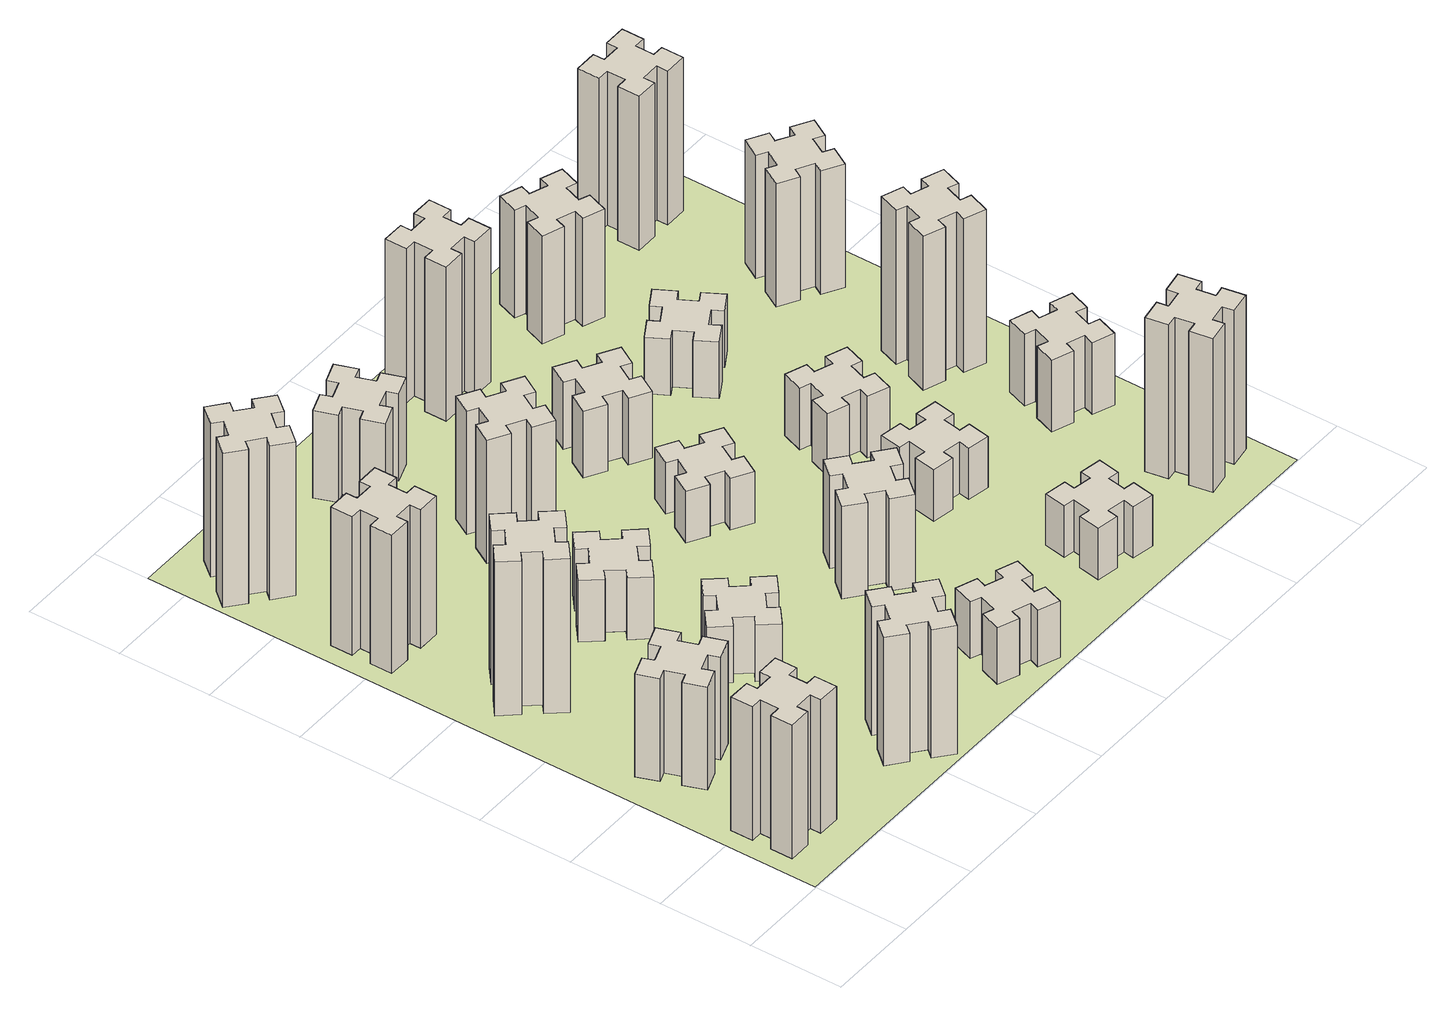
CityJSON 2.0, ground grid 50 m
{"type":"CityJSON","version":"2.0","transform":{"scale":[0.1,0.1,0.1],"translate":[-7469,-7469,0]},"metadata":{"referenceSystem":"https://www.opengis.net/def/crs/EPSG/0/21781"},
"CityObjects":{
"building1":{"type":"Building","attributes":{"class":"1000","function":"1000","usage":"1000","yearOfConstruction":2016,"roofType":"1000","measuredHeight":78,"storeysAboveGround":30,"storeysBelowGround":0},"geometry":[{"type":"Solid","lod":"1","boundaries":[[[[0,1,2,3,4,5,6,7,8,9,10,11,12,13,14,15,16,17,18,19]],[[17,16,20,21]],[[16,15,22,20]],[[15,14,23,22]],[[14,13,24,23]],[[13,12,25,24]],[[12,11,26,25]],[[11,10,27,26]],[[10,9,28,27]],[[9,8,29,28]],[[8,7,30,29]],[[7,6,31,30]],[[6,5,32,31]],[[5,4,33,32]],[[4,3,34,33]],[[3,2,35,34]],[[2,1,36,35]],[[1,0,37,36]],[[0,19,38,37]],[[19,18,39,38]],[[18,17,21,39]],[[24,25,26,27,28,29,30,31,32,33,34,35,36,37,38,39,21,20,22,23]]]]}]},
"building2":{"type":"Building","attributes":{"class":"1000","function":"1000","usage":"1000","yearOfConstruction":2016,"roofType":"1000","measuredHeight":60,"storeysAboveGround":30,"storeysBelowGround":0},"geometry":[{"type":"Solid","lod":"1","boundaries":[[[[40,41,42,43,44,45,46,47,48,49,50,51,52,53,54,55,56,57,58,59]],[[57,56,60,61]],[[56,55,62,60]],[[55,54,63,62]],[[54,53,64,63]],[[53,52,65,64]],[[52,51,66,65]],[[51,50,67,66]],[[50,49,68,67]],[[49,48,69,68]],[[48,47,70,69]],[[47,46,71,70]],[[46,45,72,71]],[[45,44,73,72]],[[44,43,74,73]],[[43,42,75,74]],[[42,41,76,75]],[[41,40,77,76]],[[40,59,78,77]],[[59,58,79,78]],[[58,57,61,79]],[[64,65,66,67,68,69,70,71,72,73,74,75,76,77,78,79,61,60,62,63]]]]}]},
"building3":{"type":"Building","attributes":{"class":"1000","function":"1000","usage":"1000","yearOfConstruction":2016,"roofType":"1000","measuredHeight":90,"storeysAboveGround":30,"storeysBelowGround":0},"geometry":[{"type":"Solid","lod":"1","boundaries":[[[[80,81,82,83,84,85,86,87,88,89,90,91,92,93,94,95,96,97,98,99]],[[97,96,100,101]],[[96,95,102,100]],[[95,94,103,102]],[[94,93,104,103]],[[93,92,105,104]],[[92,91,106,105]],[[91,90,107,106]],[[90,89,108,107]],[[89,88,109,108]],[[88,87,110,109]],[[87,86,111,110]],[[86,85,112,111]],[[85,84,113,112]],[[84,83,114,113]],[[83,82,115,114]],[[82,81,116,115]],[[81,80,117,116]],[[80,99,118,117]],[[99,98,119,118]],[[98,97,101,119]],[[104,105,106,107,108,109,110,111,112,113,114,115,116,117,118,119,101,100,102,103]]]]}]},
"building4":{"type":"Building","attributes":{"class":"1000","function":"1000","usage":"1000","yearOfConstruction":2016,"roofType":"1000","measuredHeight":81,"storeysAboveGround":30,"storeysBelowGround":0},"geometry":[{"type":"Solid","lod":"1","boundaries":[[[[120,121,122,123,124,125,126,127,128,129,130,131,132,133,134,135,136,137,138,139]],[[137,136,140,141]],[[136,135,142,140]],[[135,134,143,142]],[[134,133,144,143]],[[133,132,145,144]],[[132,131,146,145]],[[131,130,147,146]],[[130,129,148,147]],[[129,128,149,148]],[[128,127,150,149]],[[127,126,151,150]],[[126,125,152,151]],[[125,124,153,152]],[[124,123,154,153]],[[123,122,155,154]],[[122,121,156,155]],[[121,120,157,156]],[[120,139,158,157]],[[139,138,159,158]],[[138,137,141,159]],[[144,145,146,147,148,149,150,151,152,153,154,155,156,157,158,159,141,140,142,143]]]]}]},
"building5":{"type":"Building","attributes":{"class":"1000","function":"1000","usage":"1000","yearOfConstruction":2016,"roofType":"1000","measuredHeight":75,"storeysAboveGround":30,"storeysBelowGround":0},"geometry":[{"type":"Solid","lod":"1","boundaries":[[[[160,161,162,163,164,165,166,167,168,169,170,171,172,173,174,175,176,177,178,179]],[[177,176,180,181]],[[176,175,182,180]],[[175,174,183,182]],[[174,173,184,183]],[[173,172,185,184]],[[172,171,186,185]],[[171,170,187,186]],[[170,169,188,187]],[[169,168,189,188]],[[168,167,190,189]],[[167,166,191,190]],[[166,165,192,191]],[[165,164,193,192]],[[164,163,194,193]],[[163,162,195,194]],[[162,161,196,195]],[[161,160,197,196]],[[160,179,198,197]],[[179,178,199,198]],[[178,177,181,199]],[[184,185,186,187,188,189,190,191,192,193,194,195,196,197,198,199,181,180,182,183]]]]}]},
"building6":{"type":"Building","attributes":{"class":"1000","function":"1000","usage":"1000","yearOfConstruction":2016,"roofType":"1000","measuredHeight":90,"storeysAboveGround":30,"storeysBelowGround":0},"geometry":[{"type":"Solid","lod":"1","boundaries":[[[[200,201,202,203,204,205,206,207,208,209,210,211,212,213,214,215,216,217,218,219]],[[217,216,220,221]],[[216,215,222,220]],[[215,214,223,222]],[[214,213,224,223]],[[213,212,225,224]],[[212,211,226,225]],[[211,210,227,226]],[[210,209,228,227]],[[209,208,229,228]],[[208,207,230,229]],[[207,206,231,230]],[[206,205,232,231]],[[205,204,233,232]],[[204,203,234,233]],[[203,202,235,234]],[[202,201,236,235]],[[201,200,237,236]],[[200,219,238,237]],[[219,218,239,238]],[[218,217,221,239]],[[224,225,226,227,228,229,230,231,232,233,234,235,236,237,238,239,221,220,222,223]]]]}]},
"building7":{"type":"Building","attributes":{"class":"1000","function":"1000","usage":"1000","yearOfConstruction":2016,"roofType":"1000","measuredHeight":33,"storeysAboveGround":30,"storeysBelowGround":0},"geometry":[{"type":"Solid","lod":"1","boundaries":[[[[240,241,242,243,244,245,246,247,248,249,250,251,252,253,254,255,256,257,258,259]],[[257,256,260,261]],[[256,255,262,260]],[[255,254,263,262]],[[254,253,264,263]],[[253,252,265,264]],[[252,251,266,265]],[[251,250,267,266]],[[250,249,268,267]],[[249,248,269,268]],[[248,247,270,269]],[[247,246,271,270]],[[246,245,272,271]],[[245,244,273,272]],[[244,243,274,273]],[[243,242,275,274]],[[242,241,276,275]],[[241,240,277,276]],[[240,259,278,277]],[[259,258,279,278]],[[258,257,261,279]],[[264,265,266,267,268,269,270,271,272,273,274,275,276,277,278,279,261,260,262,263]]]]}]},
"building8":{"type":"Building","attributes":{"class":"1000","function":"1000","usage":"1000","yearOfConstruction":2016,"roofType":"1000","measuredHeight":36,"storeysAboveGround":30,"storeysBelowGround":0},"geometry":[{"type":"Solid","lod":"1","boundaries":[[[[280,281,282,283,284,285,286,287,288,289,290,291,292,293,294,295,296,297,298,299]],[[297,296,300,301]],[[296,295,302,300]],[[295,294,303,302]],[[294,293,304,303]],[[293,292,305,304]],[[292,291,306,305]],[[291,290,307,306]],[[290,289,308,307]],[[289,288,309,308]],[[288,287,310,309]],[[287,286,311,310]],[[286,285,312,311]],[[285,284,313,312]],[[284,283,314,313]],[[283,282,315,314]],[[282,281,316,315]],[[281,280,317,316]],[[280,299,318,317]],[[299,298,319,318]],[[298,297,301,319]],[[304,305,306,307,308,309,310,311,312,313,314,315,316,317,318,319,301,300,302,303]]]]}]},
"building9":{"type":"Building","attributes":{"class":"1000","function":"1000","usage":"1000","yearOfConstruction":2016,"roofType":"1000","measuredHeight":33,"storeysAboveGround":30,"storeysBelowGround":0},"geometry":[{"type":"Solid","lod":"1","boundaries":[[[[320,321,322,323,324,325,326,327,328,329,330,331,332,333,334,335,336,337,338,339]],[[337,336,340,341]],[[336,335,342,340]],[[335,334,343,342]],[[334,333,344,343]],[[333,332,345,344]],[[332,331,346,345]],[[331,330,347,346]],[[330,329,348,347]],[[329,328,349,348]],[[328,327,350,349]],[[327,326,351,350]],[[326,325,352,351]],[[325,324,353,352]],[[324,323,354,353]],[[323,322,355,354]],[[322,321,356,355]],[[321,320,357,356]],[[320,339,358,357]],[[339,338,359,358]],[[338,337,341,359]],[[344,345,346,347,348,349,350,351,352,353,354,355,356,357,358,359,341,340,342,343]]]]}]},
"building10":{"type":"Building","attributes":{"class":"1000","function":"1000","usage":"1000","yearOfConstruction":2016,"roofType":"1000","measuredHeight":72,"storeysAboveGround":30,"storeysBelowGround":0},"geometry":[{"type":"Solid","lod":"1","boundaries":[[[[360,361,362,363,364,365,366,367,368,369,370,371,372,373,374,375,376,377,378,379]],[[377,376,380,381]],[[376,375,382,380]],[[375,374,383,382]],[[374,373,384,383]],[[373,372,385,384]],[[372,371,386,385]],[[371,370,387,386]],[[370,369,388,387]],[[369,368,389,388]],[[368,367,390,389]],[[367,366,391,390]],[[366,365,392,391]],[[365,364,393,392]],[[364,363,394,393]],[[363,362,395,394]],[[362,361,396,395]],[[361,360,397,396]],[[360,379,398,397]],[[379,378,399,398]],[[378,377,381,399]],[[384,385,386,387,388,389,390,391,392,393,394,395,396,397,398,399,381,380,382,383]]]]}]},
"building11":{"type":"Building","attributes":{"class":"1000","function":"1000","usage":"1000","yearOfConstruction":2016,"roofType":"1000","measuredHeight":51,"storeysAboveGround":30,"storeysBelowGround":0},"geometry":[{"type":"Solid","lod":"1","boundaries":[[[[400,401,402,403,404,405,406,407,408,409,410,411,412,413,414,415,416,417,418,419]],[[417,416,420,421]],[[416,415,422,420]],[[415,414,423,422]],[[414,413,424,423]],[[413,412,425,424]],[[412,411,426,425]],[[411,410,427,426]],[[410,409,428,427]],[[409,408,429,428]],[[408,407,430,429]],[[407,406,431,430]],[[406,405,432,431]],[[405,404,433,432]],[[404,403,434,433]],[[403,402,435,434]],[[402,401,436,435]],[[401,400,437,436]],[[400,419,438,437]],[[419,418,439,438]],[[418,417,421,439]],[[424,425,426,427,428,429,430,431,432,433,434,435,436,437,438,439,421,420,422,423]]]]}]},
"building12":{"type":"Building","attributes":{"class":"1000","function":"1000","usage":"1000","yearOfConstruction":2016,"roofType":"1000","measuredHeight":54,"storeysAboveGround":30,"storeysBelowGround":0},"geometry":[{"type":"Solid","lod":"1","boundaries":[[[[440,441,442,443,444,445,446,447,448,449,450,451,452,453,454,455,456,457,458,459]],[[457,456,460,461]],[[456,455,462,460]],[[455,454,463,462]],[[454,453,464,463]],[[453,452,465,464]],[[452,451,466,465]],[[451,450,467,466]],[[450,449,468,467]],[[449,448,469,468]],[[448,447,470,469]],[[447,446,471,470]],[[446,445,472,471]],[[445,444,473,472]],[[444,443,474,473]],[[443,442,475,474]],[[442,441,476,475]],[[441,440,477,476]],[[440,459,478,477]],[[459,458,479,478]],[[458,457,461,479]],[[464,465,466,467,468,469,470,471,472,473,474,475,476,477,478,479,461,460,462,463]]]]}]},
"building13":{"type":"Building","attributes":{"class":"1000","function":"1000","usage":"1000","yearOfConstruction":2016,"roofType":"1000","measuredHeight":30,"storeysAboveGround":30,"storeysBelowGround":0},"geometry":[{"type":"Solid","lod":"1","boundaries":[[[[480,481,482,483,484,485,486,487,488,489,490,491,492,493,494,495,496,497,498,499]],[[497,496,500,501]],[[496,495,502,500]],[[495,494,503,502]],[[494,493,504,503]],[[493,492,505,504]],[[492,491,506,505]],[[491,490,507,506]],[[490,489,508,507]],[[489,488,509,508]],[[488,487,510,509]],[[487,486,511,510]],[[486,485,512,511]],[[485,484,513,512]],[[484,483,514,513]],[[483,482,515,514]],[[482,481,516,515]],[[481,480,517,516]],[[480,499,518,517]],[[499,498,519,518]],[[498,497,501,519]],[[504,505,506,507,508,509,510,511,512,513,514,515,516,517,518,519,501,500,502,503]]]]}]},
"building14":{"type":"Building","attributes":{"class":"1000","function":"1000","usage":"1000","yearOfConstruction":2016,"roofType":"1000","measuredHeight":39,"storeysAboveGround":30,"storeysBelowGround":0},"geometry":[{"type":"Solid","lod":"1","boundaries":[[[[520,521,522,523,524,525,526,527,528,529,530,531,532,533,534,535,536,537,538,539]],[[537,536,540,541]],[[536,535,542,540]],[[535,534,543,542]],[[534,533,544,543]],[[533,532,545,544]],[[532,531,546,545]],[[531,530,547,546]],[[530,529,548,547]],[[529,528,549,548]],[[528,527,550,549]],[[527,526,551,550]],[[526,525,552,551]],[[525,524,553,552]],[[524,523,554,553]],[[523,522,555,554]],[[522,521,556,555]],[[521,520,557,556]],[[520,539,558,557]],[[539,538,559,558]],[[538,537,541,559]],[[544,545,546,547,548,549,550,551,552,553,554,555,556,557,558,559,541,540,542,543]]]]}]},
"building15":{"type":"Building","attributes":{"class":"1000","function":"1000","usage":"1000","yearOfConstruction":2016,"roofType":"1000","measuredHeight":30,"storeysAboveGround":30,"storeysBelowGround":0},"geometry":[{"type":"Solid","lod":"1","boundaries":[[[[560,561,562,563,564,565,566,567,568,569,570,571,572,573,574,575,576,577,578,579]],[[577,576,580,581]],[[576,575,582,580]],[[575,574,583,582]],[[574,573,584,583]],[[573,572,585,584]],[[572,571,586,585]],[[571,570,587,586]],[[570,569,588,587]],[[569,568,589,588]],[[568,567,590,589]],[[567,566,591,590]],[[566,565,592,591]],[[565,564,593,592]],[[564,563,594,593]],[[563,562,595,594]],[[562,561,596,595]],[[561,560,597,596]],[[560,579,598,597]],[[579,578,599,598]],[[578,577,581,599]],[[584,585,586,587,588,589,590,591,592,593,594,595,596,597,598,599,581,580,582,583]]]]}]},
"building16":{"type":"Building","attributes":{"class":"1000","function":"1000","usage":"1000","yearOfConstruction":2016,"roofType":"1000","measuredHeight":90,"storeysAboveGround":30,"storeysBelowGround":0},"geometry":[{"type":"Solid","lod":"1","boundaries":[[[[600,601,602,603,604,605,606,607,608,609,610,611,612,613,614,615,616,617,618,619]],[[617,616,620,621]],[[616,615,622,620]],[[615,614,623,622]],[[614,613,624,623]],[[613,612,625,624]],[[612,611,626,625]],[[611,610,627,626]],[[610,609,628,627]],[[609,608,629,628]],[[608,607,630,629]],[[607,606,631,630]],[[606,605,632,631]],[[605,604,633,632]],[[604,603,634,633]],[[603,602,635,634]],[[602,601,636,635]],[[601,600,637,636]],[[600,619,638,637]],[[619,618,639,638]],[[618,617,621,639]],[[624,625,626,627,628,629,630,631,632,633,634,635,636,637,638,639,621,620,622,623]]]]}]},
"building17":{"type":"Building","attributes":{"class":"1000","function":"1000","usage":"1000","yearOfConstruction":2016,"roofType":"1000","measuredHeight":30,"storeysAboveGround":30,"storeysBelowGround":0},"geometry":[{"type":"Solid","lod":"1","boundaries":[[[[640,641,642,643,644,645,646,647,648,649,650,651,652,653,654,655,656,657,658,659]],[[657,656,660,661]],[[656,655,662,660]],[[655,654,663,662]],[[654,653,664,663]],[[653,652,665,664]],[[652,651,666,665]],[[651,650,667,666]],[[650,649,668,667]],[[649,648,669,668]],[[648,647,670,669]],[[647,646,671,670]],[[646,645,672,671]],[[645,644,673,672]],[[644,643,674,673]],[[643,642,675,674]],[[642,641,676,675]],[[641,640,677,676]],[[640,659,678,677]],[[659,658,679,678]],[[658,657,661,679]],[[664,665,666,667,668,669,670,671,672,673,674,675,676,677,678,679,661,660,662,663]]]]}]},
"building18":{"type":"Building","attributes":{"class":"1000","function":"1000","usage":"1000","yearOfConstruction":2016,"roofType":"1000","measuredHeight":36,"storeysAboveGround":30,"storeysBelowGround":0},"geometry":[{"type":"Solid","lod":"1","boundaries":[[[[680,681,682,683,684,685,686,687,688,689,690,691,692,693,694,695,696,697,698,699]],[[697,696,700,701]],[[696,695,702,700]],[[695,694,703,702]],[[694,693,704,703]],[[693,692,705,704]],[[692,691,706,705]],[[691,690,707,706]],[[690,689,708,707]],[[689,688,709,708]],[[688,687,710,709]],[[687,686,711,710]],[[686,685,712,711]],[[685,684,713,712]],[[684,683,714,713]],[[683,682,715,714]],[[682,681,716,715]],[[681,680,717,716]],[[680,699,718,717]],[[699,698,719,718]],[[698,697,701,719]],[[704,705,706,707,708,709,710,711,712,713,714,715,716,717,718,719,701,700,702,703]]]]}]},
"building19":{"type":"Building","attributes":{"class":"1000","function":"1000","usage":"1000","yearOfConstruction":2016,"roofType":"1000","measuredHeight":33,"storeysAboveGround":30,"storeysBelowGround":0},"geometry":[{"type":"Solid","lod":"1","boundaries":[[[[720,721,722,723,724,725,726,727,728,729,730,731,732,733,734,735,736,737,738,739]],[[737,736,740,741]],[[736,735,742,740]],[[735,734,743,742]],[[734,733,744,743]],[[733,732,745,744]],[[732,731,746,745]],[[731,730,747,746]],[[730,729,748,747]],[[729,728,749,748]],[[728,727,750,749]],[[727,726,751,750]],[[726,725,752,751]],[[725,724,753,752]],[[724,723,754,753]],[[723,722,755,754]],[[722,721,756,755]],[[721,720,757,756]],[[720,739,758,757]],[[739,738,759,758]],[[738,737,741,759]],[[744,745,746,747,748,749,750,751,752,753,754,755,756,757,758,759,741,740,742,743]]]]}]},
"building20":{"type":"Building","attributes":{"class":"1000","function":"1000","usage":"1000","yearOfConstruction":2016,"roofType":"1000","measuredHeight":90,"storeysAboveGround":30,"storeysBelowGround":0},"geometry":[{"type":"Solid","lod":"1","boundaries":[[[[760,761,762,763,764,765,766,767,768,769,770,771,772,773,774,775,776,777,778,779]],[[777,776,780,781]],[[776,775,782,780]],[[775,774,783,782]],[[774,773,784,783]],[[773,772,785,784]],[[772,771,786,785]],[[771,770,787,786]],[[770,769,788,787]],[[769,768,789,788]],[[768,767,790,789]],[[767,766,791,790]],[[766,765,792,791]],[[765,764,793,792]],[[764,763,794,793]],[[763,762,795,794]],[[762,761,796,795]],[[761,760,797,796]],[[760,779,798,797]],[[779,778,799,798]],[[778,777,781,799]],[[784,785,786,787,788,789,790,791,792,793,794,795,796,797,798,799,781,780,782,783]]]]}]},
"building21":{"type":"Building","attributes":{"class":"1000","function":"1000","usage":"1000","yearOfConstruction":2016,"roofType":"1000","measuredHeight":63,"storeysAboveGround":30,"storeysBelowGround":0},"geometry":[{"type":"Solid","lod":"1","boundaries":[[[[800,801,802,803,804,805,806,807,808,809,810,811,812,813,814,815,816,817,818,819]],[[817,816,820,821]],[[816,815,822,820]],[[815,814,823,822]],[[814,813,824,823]],[[813,812,825,824]],[[812,811,826,825]],[[811,810,827,826]],[[810,809,828,827]],[[809,808,829,828]],[[808,807,830,829]],[[807,806,831,830]],[[806,805,832,831]],[[805,804,833,832]],[[804,803,834,833]],[[803,802,835,834]],[[802,801,836,835]],[[801,800,837,836]],[[800,819,838,837]],[[819,818,839,838]],[[818,817,821,839]],[[824,825,826,827,828,829,830,831,832,833,834,835,836,837,838,839,821,820,822,823]]]]}]},
"building22":{"type":"Building","attributes":{"class":"1000","function":"1000","usage":"1000","yearOfConstruction":2016,"roofType":"1000","measuredHeight":42,"storeysAboveGround":30,"storeysBelowGround":0},"geometry":[{"type":"Solid","lod":"1","boundaries":[[[[840,841,842,843,844,845,846,847,848,849,850,851,852,853,854,855,856,857,858,859]],[[857,856,860,861]],[[856,855,862,860]],[[855,854,863,862]],[[854,853,864,863]],[[853,852,865,864]],[[852,851,866,865]],[[851,850,867,866]],[[850,849,868,867]],[[849,848,869,868]],[[848,847,870,869]],[[847,846,871,870]],[[846,845,872,871]],[[845,844,873,872]],[[844,843,874,873]],[[843,842,875,874]],[[842,841,876,875]],[[841,840,877,876]],[[840,859,878,877]],[[859,858,879,878]],[[858,857,861,879]],[[864,865,866,867,868,869,870,871,872,873,874,875,876,877,878,879,861,860,862,863]]]]}]},
"building23":{"type":"Building","attributes":{"class":"1000","function":"1000","usage":"1000","yearOfConstruction":2016,"roofType":"1000","measuredHeight":90,"storeysAboveGround":30,"storeysBelowGround":0},"geometry":[{"type":"Solid","lod":"1","boundaries":[[[[880,881,882,883,884,885,886,887,888,889,890,891,892,893,894,895,896,897,898,899]],[[897,896,900,901]],[[896,895,902,900]],[[895,894,903,902]],[[894,893,904,903]],[[893,892,905,904]],[[892,891,906,905]],[[891,890,907,906]],[[890,889,908,907]],[[889,888,909,908]],[[888,887,910,909]],[[887,886,911,910]],[[886,885,912,911]],[[885,884,913,912]],[[884,883,914,913]],[[883,882,915,914]],[[882,881,916,915]],[[881,880,917,916]],[[880,899,918,917]],[[899,898,919,918]],[[898,897,901,919]],[[904,905,906,907,908,909,910,911,912,913,914,915,916,917,918,919,901,900,902,903]]]]}]},
"building24":{"type":"Building","attributes":{"class":"1000","function":"1000","usage":"1000","yearOfConstruction":2016,"roofType":"1000","measuredHeight":72,"storeysAboveGround":30,"storeysBelowGround":0},"geometry":[{"type":"Solid","lod":"1","boundaries":[[[[920,921,922,923,924,925,926,927,928,929,930,931,932,933,934,935,936,937,938,939]],[[937,936,940,941]],[[936,935,942,940]],[[935,934,943,942]],[[934,933,944,943]],[[933,932,945,944]],[[932,931,946,945]],[[931,930,947,946]],[[930,929,948,947]],[[929,928,949,948]],[[928,927,950,949]],[[927,926,951,950]],[[926,925,952,951]],[[925,924,953,952]],[[924,923,954,953]],[[923,922,955,954]],[[922,921,956,955]],[[921,920,957,956]],[[920,939,958,957]],[[939,938,959,958]],[[938,937,941,959]],[[944,945,946,947,948,949,950,951,952,953,954,955,956,957,958,959,941,940,942,943]]]]}]},
"building25":{"type":"Building","attributes":{"class":"1000","function":"1000","usage":"1000","yearOfConstruction":2016,"roofType":"1000","measuredHeight":90,"storeysAboveGround":30,"storeysBelowGround":0},"geometry":[{"type":"Solid","lod":"1","boundaries":[[[[960,961,962,963,964,965,966,967,968,969,970,971,972,973,974,975,976,977,978,979]],[[977,976,980,981]],[[976,975,982,980]],[[975,974,983,982]],[[974,973,984,983]],[[973,972,985,984]],[[972,971,986,985]],[[971,970,987,986]],[[970,969,988,987]],[[969,968,989,988]],[[968,967,990,989]],[[967,966,991,990]],[[966,965,992,991]],[[965,964,993,992]],[[964,963,994,993]],[[963,962,995,994]],[[962,961,996,995]],[[961,960,997,996]],[[960,979,998,997]],[[979,978,999,998]],[[978,977,981,999]],[[984,985,986,987,988,989,990,991,992,993,994,995,996,997,998,999,981,980,982,983]]]]}]},
"landuse1":{"type":"LandUse","attributes":{"name":"plot1","function":"1010"},"geometry":[{"type":"MultiSurface","lod":"1","boundaries":[[[1000,1001,1002,1003]]]}]}
},
"vertices":[
[165,425,0],[165,325,0],[105,325,0],[105,205,0],[225,205,0],[225,265,0],[325,265,0],[325,205,0],[445,205,0],[445,325,0],[385,325,0],[385,425,0],[445,425,0],[445,545,0],[325,545,0],[325,485,0],[225,485,0],[225,545,0],[105,545,0],[105,425,0],[225,485,780],[225,545,780],[325,485,780],[325,545,780],[445,545,780],[445,425,780],[385,425,780],[385,325,780],[445,325,780],[445,205,780],[325,205,780],[325,265,780],[225,265,780],[225,205,780],[105,205,780],[105,325,780],[165,325,780],[165,425,780],[105,425,780],[105,545,780],
[496,1006,0],[462,1100,0],[518,1120,0],[477,1233,0],[364,1192,0],[385,1136,0],[291,1102,0],[270,1158,0],[157,1117,0],[199,1004,0],[255,1025,0],[289,931,0],[233,910,0],[274,797,0],[387,839,0],[366,895,0],[460,929,0],[480,873,0],[593,914,0],[552,1027,0],[460,929,600],[480,873,600],[366,895,600],[387,839,600],[274,797,600],[233,910,600],[289,931,600],[255,1025,600],[199,1004,600],[157,1117,600],[270,1158,600],[291,1102,600],[385,1136,600],[364,1192,600],[477,1233,600],[518,1120,600],[462,1100,600],[496,1006,600],[552,1027,600],[593,914,600],
[492,1888,0],[427,1964,0],[473,2003,0],[396,2095,0],[304,2018,0],[343,1972,0],[266,1907,0],[228,1953,0],[136,1876,0],[213,1784,0],[259,1823,0],[323,1746,0],[277,1708,0],[354,1616,0],[446,1693,0],[408,1739,0],[484,1803,0],[523,1757,0],[615,1834,0],[538,1926,0],[484,1803,900],[523,1757,900],[408,1739,900],[446,1693,900],[354,1616,900],[277,1708,900],[323,1746,900],[259,1823,900],[213,1784,900],[136,1876,900],[228,1953,900],[266,1907,900],[343,1972,900],[304,2018,900],[396,2095,900],[473,2003,900],[427,1964,900],[492,1888,900],[538,1926,900],[615,1834,900],
[385,2545,0],[385,2645,0],[445,2645,0],[445,2765,0],[325,2765,0],[325,2705,0],[225,2705,0],[225,2765,0],[105,2765,0],[105,2645,0],[165,2645,0],[165,2545,0],[105,2545,0],[105,2425,0],[225,2425,0],[225,2485,0],[325,2485,0],[325,2425,0],[445,2425,0],[445,2545,0],[325,2485,810],[325,2425,810],[225,2485,810],[225,2425,810],[105,2425,810],[105,2545,810],[165,2545,810],[165,2645,810],[105,2645,810],[105,2765,810],[225,2765,810],[225,2705,810],[325,2705,810],[325,2765,810],[445,2765,810],[445,2645,810],[385,2645,810],[385,2545,810],[445,2545,810],[445,2425,810],
[1063,384,0],[999,308,0],[953,346,0],[876,254,0],[968,177,0],[1006,223,0],[1083,159,0],[1044,113,0],[1136,36,0],[1213,128,0],[1167,166,0],[1232,243,0],[1278,204,0],[1355,296,0],[1263,373,0],[1224,327,0],[1148,392,0],[1186,438,0],[1094,515,0],[1017,423,0],[1148,392,750],[1186,438,750],[1224,327,750],[1263,373,750],[1355,296,750],[1278,204,750],[1232,243,750],[1167,166,750],[1213,128,750],[1136,36,750],[1044,113,750],[1083,159,750],[1006,223,750],[968,177,750],[876,254,750],[953,346,750],[999,308,750],[1063,384,750],[1017,423,750],[1094,515,750],
[384,3387,0],[308,3452,0],[346,3498,0],[254,3575,0],[177,3483,0],[223,3444,0],[159,3368,0],[113,3406,0],[36,3314,0],[128,3237,0],[166,3283,0],[243,3219,0],[204,3173,0],[296,3096,0],[373,3188,0],[327,3226,0],[392,3303,0],[438,3264,0],[515,3356,0],[423,3433,0],[392,3303,900],[438,3264,900],[327,3226,900],[373,3188,900],[296,3096,900],[204,3173,900],[243,3219,900],[166,3283,900],[128,3237,900],[36,3314,900],[113,3406,900],[159,3368,900],[223,3444,900],[177,3483,900],[254,3575,900],[346,3498,900],[308,3452,900],[384,3387,900],[423,3433,900],[515,3356,900],
[1083,1332,0],[1006,1267,0],[968,1313,0],[876,1236,0],[953,1144,0],[999,1183,0],[1063,1106,0],[1017,1068,0],[1094,976,0],[1186,1053,0],[1148,1099,0],[1224,1163,0],[1263,1117,0],[1355,1194,0],[1278,1286,0],[1232,1248,0],[1167,1324,0],[1213,1363,0],[1136,1455,0],[1044,1378,0],[1167,1324,330],[1213,1363,330],[1232,1248,330],[1278,1286,330],[1355,1194,330],[1263,1117,330],[1224,1163,330],[1148,1099,330],[1186,1053,330],[1094,976,330],[1017,1068,330],[1063,1106,330],[999,1183,330],[953,1144,330],[876,1236,330],[968,1313,330],[1006,1267,330],[1083,1332,330],[1044,1378,330],[1136,1455,330],
[983,1972,0],[906,1907,0],[868,1953,0],[776,1876,0],[853,1784,0],[899,1823,0],[963,1746,0],[917,1708,0],[994,1616,0],[1086,1693,0],[1048,1739,0],[1124,1803,0],[1163,1757,0],[1255,1834,0],[1178,1926,0],[1132,1888,0],[1067,1964,0],[1113,2003,0],[1036,2095,0],[944,2018,0],[1067,1964,360],[1113,2003,360],[1132,1888,360],[1178,1926,360],[1255,1834,360],[1163,1757,360],[1124,1803,360],[1048,1739,360],[1086,1693,360],[994,1616,360],[917,1708,360],[963,1746,360],[899,1823,360],[853,1784,360],[776,1876,360],[868,1953,360],[906,1907,360],[983,1972,360],[944,2018,360],[1036,2095,360],
[1769,360,0],[1735,266,0],[1679,287,0],[1637,174,0],[1750,133,0],[1771,189,0],[1865,155,0],[1844,99,0],[1957,57,0],[1998,170,0],[1942,191,0],[1976,285,0],[2032,264,0],[2073,377,0],[1960,418,0],[1940,362,0],[1846,396,0],[1867,452,0],[1754,493,0],[1713,380,0],[1846,396,330],[1867,452,330],[1940,362,330],[1960,418,330],[2073,377,330],[2032,264,330],[1976,285,330],[1942,191,330],[1998,170,330],[1957,57,330],[1844,99,330],[1865,155,330],[1771,189,330],[1750,133,330],[1637,174,330],[1679,287,330],[1735,266,330],[1769,360,330],[1713,380,330],[1754,493,330],
[1314,2666,0],[1227,2716,0],[1257,2768,0],[1153,2828,0],[1093,2724,0],[1145,2694,0],[1095,2607,0],[1043,2637,0],[983,2533,0],[1087,2473,0],[1117,2525,0],[1204,2475,0],[1174,2423,0],[1278,2363,0],[1338,2467,0],[1286,2497,0],[1336,2584,0],[1388,2554,0],[1448,2658,0],[1344,2718,0],[1336,2584,720],[1388,2554,720],[1286,2497,720],[1338,2467,720],[1278,2363,720],[1174,2423,720],[1204,2475,720],[1117,2525,720],[1087,2473,720],[983,2533,720],[1043,2637,720],[1095,2607,720],[1145,2694,720],[1093,2724,720],[1153,2828,720],[1257,2768,720],[1227,2716,720],[1314,2666,720],[1344,2718,720],[1448,2658,720],
[1125,3456,0],[1031,3422,0],[1010,3478,0],[897,3437,0],[939,3324,0],[995,3345,0],[1029,3251,0],[973,3230,0],[1014,3117,0],[1127,3159,0],[1106,3215,0],[1200,3249,0],[1220,3193,0],[1333,3234,0],[1292,3347,0],[1236,3326,0],[1202,3420,0],[1258,3440,0],[1217,3553,0],[1104,3512,0],[1202,3420,510],[1258,3440,510],[1236,3326,510],[1292,3347,510],[1333,3234,510],[1220,3193,510],[1200,3249,510],[1106,3215,510],[1127,3159,510],[1014,3117,510],[973,3230,510],[1029,3251,510],[995,3345,510],[939,3324,510],[897,3437,510],[1010,3478,510],[1031,3422,510],[1125,3456,510],[1104,3512,510],[1217,3553,510],
[1903,1224,0],[1839,1148,0],[1793,1186,0],[1716,1094,0],[1808,1017,0],[1846,1063,0],[1923,999,0],[1884,953,0],[1976,876,0],[2053,968,0],[2007,1006,0],[2072,1083,0],[2118,1044,0],[2195,1136,0],[2103,1213,0],[2064,1167,0],[1988,1232,0],[2026,1278,0],[1934,1355,0],[1857,1263,0],[1988,1232,540],[2026,1278,540],[2064,1167,540],[2103,1213,540],[2195,1136,540],[2118,1044,540],[2072,1083,540],[2007,1006,540],[2053,968,540],[1976,876,540],[1884,953,540],[1923,999,540],[1846,1063,540],[1808,1017,540],[1716,1094,540],[1793,1186,540],[1839,1148,540],[1903,1224,540],[1857,1263,540],[1934,1355,540],
[1757,1885,0],[1844,1835,0],[1814,1783,0],[1918,1723,0],[1978,1827,0],[1926,1857,0],[1976,1944,0],[2028,1914,0],[2088,2018,0],[1984,2078,0],[1954,2026,0],[1867,2076,0],[1897,2128,0],[1793,2188,0],[1733,2084,0],[1785,2054,0],[1735,1967,0],[1683,1997,0],[1623,1893,0],[1727,1833,0],[1735,1967,300],[1683,1997,300],[1785,2054,300],[1733,2084,300],[1793,2188,300],[1897,2128,300],[1867,2076,300],[1954,2026,300],[1984,2078,300],[2088,2018,300],[2028,1914,300],[1976,1944,300],[1926,1857,300],[1978,1827,300],[1918,1723,300],[1814,1783,300],[1844,1835,300],[1757,1885,300],[1727,1833,300],[1623,1893,300],
[2026,2497,0],[2076,2584,0],[2128,2554,0],[2188,2658,0],[2084,2718,0],[2054,2666,0],[1967,2716,0],[1997,2768,0],[1893,2828,0],[1833,2724,0],[1885,2694,0],[1835,2607,0],[1783,2637,0],[1723,2533,0],[1827,2473,0],[1857,2525,0],[1944,2475,0],[1914,2423,0],[2018,2363,0],[2078,2467,0],[1944,2475,390],[1914,2423,390],[1857,2525,390],[1827,2473,390],[1723,2533,390],[1783,2637,390],[1835,2607,390],[1885,2694,390],[1833,2724,390],[1893,2828,390],[1997,2768,390],[1967,2716,390],[2054,2666,390],[2084,2718,390],[2188,2658,390],[2128,2554,390],[2076,2584,390],[2026,2497,390],[2078,2467,390],[2018,2363,390],
[2596,444,0],[2578,345,0],[2519,356,0],[2498,237,0],[2617,217,0],[2627,276,0],[2725,258,0],[2715,199,0],[2833,178,0],[2854,297,0],[2795,307,0],[2812,405,0],[2871,395,0],[2892,513,0],[2774,534,0],[2764,475,0],[2665,492,0],[2676,551,0],[2557,572,0],[2537,454,0],[2665,492,300],[2676,551,300],[2764,475,300],[2774,534,300],[2892,513,300],[2871,395,300],[2812,405,300],[2795,307,300],[2854,297,300],[2833,178,300],[2715,199,300],[2725,258,300],[2627,276,300],[2617,217,300],[2498,237,300],[2519,356,300],[2578,345,300],[2596,444,300],[2537,454,300],[2557,572,300],
[1745,3485,0],[1745,3385,0],[1685,3385,0],[1685,3265,0],[1805,3265,0],[1805,3325,0],[1905,3325,0],[1905,3265,0],[2025,3265,0],[2025,3385,0],[1965,3385,0],[1965,3485,0],[2025,3485,0],[2025,3605,0],[1905,3605,0],[1905,3545,0],[1805,3545,0],[1805,3605,0],[1685,3605,0],[1685,3485,0],[1805,3545,900],[1805,3605,900],[1905,3545,900],[1905,3605,900],[2025,3605,900],[2025,3485,900],[1965,3485,900],[1965,3385,900],[2025,3385,900],[2025,3265,900],[1905,3265,900],[1905,3325,900],[1805,3325,900],[1805,3265,900],[1685,3265,900],[1685,3385,900],[1745,3385,900],[1745,3485,900],[1685,3485,900],[1685,3605,900],
[2527,1116,0],[2625,1098,0],[2615,1039,0],[2733,1018,0],[2754,1137,0],[2695,1147,0],[2712,1245,0],[2771,1235,0],[2792,1353,0],[2674,1374,0],[2664,1315,0],[2565,1332,0],[2576,1391,0],[2457,1412,0],[2437,1294,0],[2496,1284,0],[2478,1185,0],[2419,1196,0],[2398,1077,0],[2517,1057,0],[2478,1185,300],[2419,1196,300],[2496,1284,300],[2437,1294,300],[2457,1412,300],[2576,1391,300],[2565,1332,300],[2664,1315,300],[2674,1374,300],[2792,1353,300],[2771,1235,300],[2712,1245,300],[2695,1147,300],[2754,1137,300],[2733,1018,300],[2615,1039,300],[2625,1098,300],[2527,1116,300],[2517,1057,300],[2398,1077,300],
[2682,1671,0],[2716,1765,0],[2772,1744,0],[2813,1857,0],[2700,1898,0],[2680,1842,0],[2586,1876,0],[2607,1932,0],[2494,1973,0],[2453,1860,0],[2509,1840,0],[2475,1746,0],[2419,1767,0],[2377,1654,0],[2490,1613,0],[2511,1669,0],[2605,1635,0],[2584,1579,0],[2697,1537,0],[2738,1650,0],[2605,1635,360],[2584,1579,360],[2511,1669,360],[2490,1613,360],[2377,1654,360],[2419,1767,360],[2475,1746,360],[2509,1840,360],[2453,1860,360],[2494,1973,360],[2607,1932,360],[2586,1876,360],[2680,1842,360],[2700,1898,360],[2813,1857,360],[2772,1744,360],[2716,1765,360],[2682,1671,360],[2738,1650,360],[2697,1537,360],
[2475,2584,0],[2525,2497,0],[2473,2467,0],[2533,2363,0],[2637,2423,0],[2607,2475,0],[2694,2525,0],[2724,2473,0],[2828,2533,0],[2768,2637,0],[2716,2607,0],[2666,2694,0],[2718,2724,0],[2658,2828,0],[2554,2768,0],[2584,2716,0],[2497,2666,0],[2467,2718,0],[2363,2658,0],[2423,2554,0],[2497,2666,330],[2467,2718,330],[2584,2716,330],[2554,2768,330],[2658,2828,330],[2718,2724,330],[2666,2694,330],[2716,2607,330],[2768,2637,330],[2828,2533,330],[2724,2473,330],[2694,2525,330],[2607,2475,330],[2637,2423,330],[2533,2363,330],[2473,2467,330],[2525,2497,330],[2475,2584,330],[2423,2554,330],[2363,2658,330],
[3465,492,0],[3367,475,0],[3357,534,0],[3238,513,0],[3259,395,0],[3318,405,0],[3336,307,0],[3277,297,0],[3297,178,0],[3416,199,0],[3405,258,0],[3504,276,0],[3514,217,0],[3632,237,0],[3611,356,0],[3552,345,0],[3535,444,0],[3594,454,0],[3573,572,0],[3455,551,0],[3535,444,900],[3594,454,900],[3552,345,900],[3611,356,900],[3632,237,900],[3514,217,900],[3504,276,900],[3405,258,900],[3416,199,900],[3297,178,900],[3277,297,900],[3336,307,900],[3318,405,900],[3259,395,900],[3238,513,900],[3357,534,900],[3367,475,900],[3465,492,900],[3455,551,900],[3573,572,900],
[2511,3249,0],[2605,3215,0],[2584,3159,0],[2697,3117,0],[2738,3230,0],[2682,3251,0],[2716,3345,0],[2772,3324,0],[2813,3437,0],[2700,3478,0],[2680,3422,0],[2586,3456,0],[2607,3512,0],[2494,3553,0],[2453,3440,0],[2509,3420,0],[2475,3326,0],[2419,3347,0],[2377,3234,0],[2490,3193,0],[2475,3326,630],[2419,3347,630],[2509,3420,630],[2453,3440,630],[2494,3553,630],[2607,3512,630],[2586,3456,630],[2680,3422,630],[2700,3478,630],[2813,3437,630],[2772,3324,630],[2716,3345,630],[2682,3251,630],[2738,3230,630],[2697,3117,630],[2584,3159,630],[2605,3215,630],[2511,3249,630],[2490,3193,630],[2377,3234,630],
[3351,1029,0],[3445,995,0],[3424,939,0],[3537,897,0],[3578,1010,0],[3522,1031,0],[3556,1125,0],[3612,1104,0],[3653,1217,0],[3540,1258,0],[3520,1202,0],[3426,1236,0],[3447,1292,0],[3334,1333,0],[3293,1220,0],[3349,1200,0],[3315,1106,0],[3259,1127,0],[3217,1014,0],[3330,973,0],[3315,1106,420],[3259,1127,420],[3349,1200,420],[3293,1220,420],[3334,1333,420],[3447,1292,420],[3426,1236,420],[3520,1202,420],[3540,1258,420],[3653,1217,420],[3612,1104,420],[3556,1125,420],[3522,1031,420],[3578,1010,420],[3537,897,420],[3424,939,420],[3445,995,420],[3351,1029,420],[3330,973,420],[3217,1014,420],
[3420,1842,0],[3326,1876,0],[3347,1932,0],[3234,1973,0],[3193,1860,0],[3249,1840,0],[3215,1746,0],[3159,1767,0],[3117,1654,0],[3230,1613,0],[3251,1669,0],[3345,1635,0],[3324,1579,0],[3437,1537,0],[3478,1650,0],[3422,1671,0],[3456,1765,0],[3512,1744,0],[3553,1857,0],[3440,1898,0],[3456,1765,900],[3512,1744,900],[3422,1671,900],[3478,1650,900],[3437,1537,900],[3324,1579,900],[3345,1635,900],[3251,1669,900],[3230,1613,900],[3117,1654,900],[3159,1767,900],[3215,1746,900],[3249,1840,900],[3193,1860,900],[3234,1973,900],[3347,1932,900],[3326,1876,900],[3420,1842,900],[3440,1898,900],[3553,1857,900],
[3506,2497,0],[3556,2584,0],[3608,2554,0],[3668,2658,0],[3564,2718,0],[3534,2666,0],[3447,2716,0],[3477,2768,0],[3373,2828,0],[3313,2724,0],[3365,2694,0],[3315,2607,0],[3263,2637,0],[3203,2533,0],[3307,2473,0],[3337,2525,0],[3424,2475,0],[3394,2423,0],[3498,2363,0],[3558,2467,0],[3424,2475,720],[3394,2423,720],[3337,2525,720],[3307,2473,720],[3203,2533,720],[3263,2637,720],[3315,2607,720],[3365,2694,720],[3313,2724,720],[3373,2828,720],[3477,2768,720],[3447,2716,720],[3534,2666,720],[3564,2718,720],[3668,2658,720],[3608,2554,720],[3556,2584,720],[3506,2497,720],[3558,2467,720],[3498,2363,720],
[3285,3325,0],[3385,3325,0],[3385,3265,0],[3505,3265,0],[3505,3385,0],[3445,3385,0],[3445,3485,0],[3505,3485,0],[3505,3605,0],[3385,3605,0],[3385,3545,0],[3285,3545,0],[3285,3605,0],[3165,3605,0],[3165,3485,0],[3225,3485,0],[3225,3385,0],[3165,3385,0],[3165,3265,0],[3285,3265,0],[3225,3385,900],[3165,3385,900],[3225,3485,900],[3165,3485,900],[3165,3605,900],[3285,3605,900],[3285,3545,900],[3385,3545,900],[3385,3605,900],[3505,3605,900],[3505,3485,900],[3445,3485,900],[3445,3385,900],[3505,3385,900],[3505,3265,900],[3385,3265,900],[3385,3325,900],[3285,3325,900],[3285,3265,900],[3165,3265,900],
[5,3705,0],[3705,3705,0],[3705,5,0],[5,5,0]
]}
